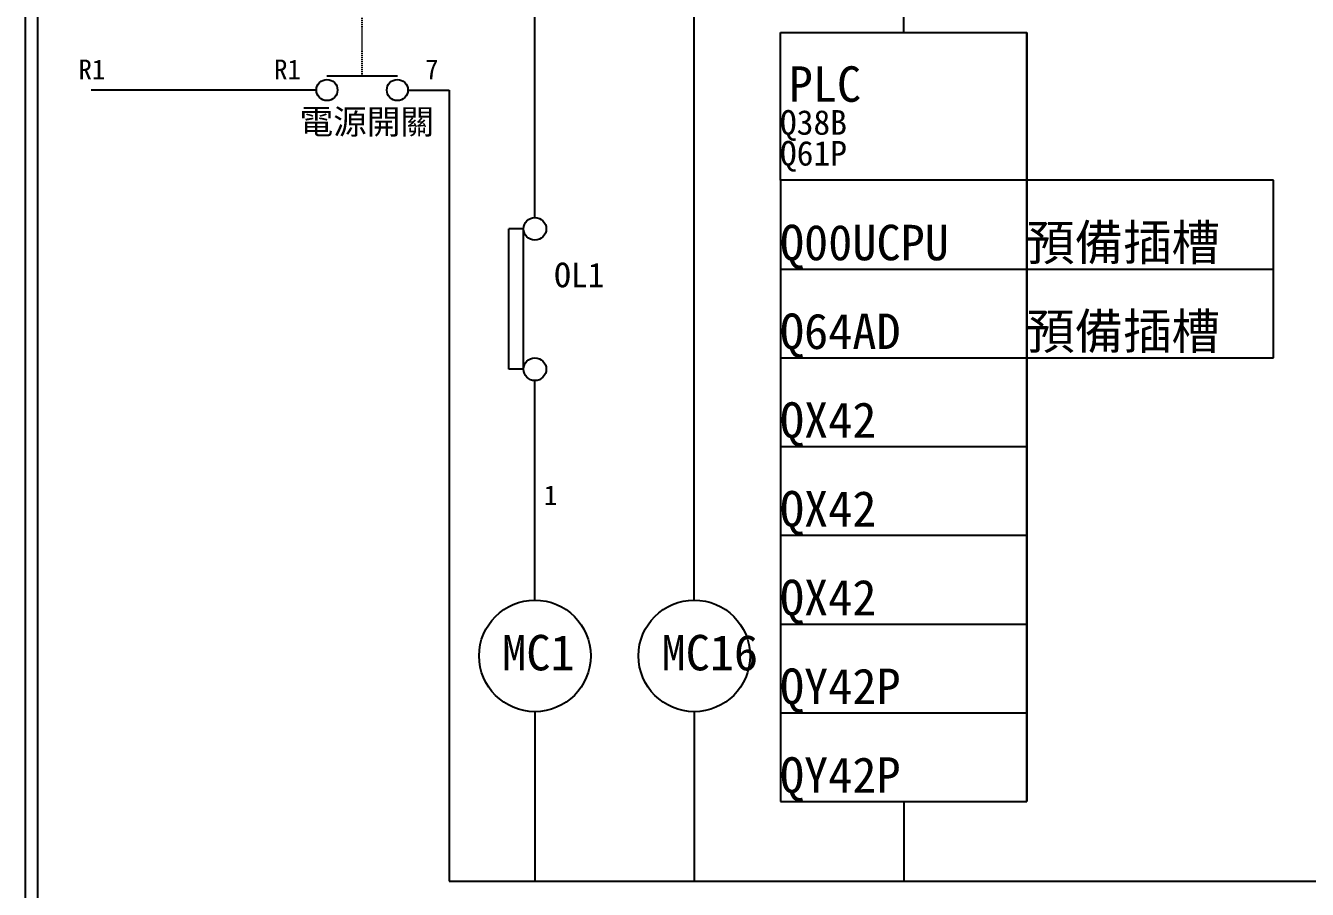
# Model space of a CAD drawing. Extents: x 10 to 297, y 3 to 207.
# Drawn here: x 10 to 140.1, y 48.1 to 135.7 of the extents above; entities that cross this region are included whole.
import ezdxf

# ---------------------------------------------------------------- set-up
doc = ezdxf.new("R2010")
doc.units = 0
doc.linetypes.add('DASHED', pattern=[0.2, 0.1, -0.1])
doc.layers.get('0').update_dxf_attribs({"linetype": 'CONTINUOUS'})
for name, color, linetype in [('7', 7, 'CONTINUOUS'), ('圖框層', 7, 'CONTINUOUS'), ('標尺寸層', 3, 'CONTINUOUS')]:
    doc.layers.add(name, color=color, linetype=linetype)
doc.styles.add('CNS', font='romanc.shx', dxfattribs={"bigfont": 'chineset.shx'})
doc.styles.add('STSL', font='kaiu.ttf')

msp = doc.modelspace()

# ---------------------------------------------------------------- linework, layer by layer
for p, q in [((86.61, 134.97), (111.61, 134.97)), ((86.61, 119.97), (86.61, 134.97)), ((111.61, 119.97), (111.61, 134.97)), ((111.61, 134.97), (111.61, 119.97)), ((111.61, 119.97), (86.61, 119.97)), ((86.61, 119.97), (86.61, 110.97)), ((136.61, 119.97), (111.61, 119.97)), ((111.61, 119.97), (111.61, 110.97)), ((111.61, 110.97), (111.61, 119.97)), ((136.61, 110.97), (136.61, 119.97)), ((60.53, 115.05), (59.02, 115.05)), ((86.61, 110.97), (111.61, 110.97)), ((86.61, 110.97), (86.61, 101.97)), ((111.61, 110.97), (136.61, 110.97)), ((111.61, 110.97), (111.61, 101.97)), ((111.61, 101.97), (111.61, 110.97)), ((136.61, 101.97), (136.61, 110.97)), ((86.61, 101.97), (111.61, 101.97)), ((86.61, 101.97), (86.61, 92.97)), ((111.61, 101.97), (136.61, 101.97)), ((111.61, 101.97), (111.61, 92.97)), ((111.61, 92.97), (111.61, 101.97)), ((60.53, 100.82), (59.02, 100.82)), ((86.61, 92.97), (111.61, 92.97)), ((86.61, 92.97), (86.61, 83.97)), ((111.61, 92.97), (111.61, 83.97)), ((111.61, 83.97), (111.61, 92.97)), ((86.61, 83.97), (111.61, 83.97)), ((86.61, 83.97), (86.61, 74.97)), ((111.61, 83.97), (111.61, 74.97)), ((111.61, 74.97), (111.61, 83.97)), ((86.61, 74.97), (111.61, 74.97)), ((86.61, 74.97), (86.61, 65.97)), ((111.61, 74.97), (111.61, 65.97)), ((111.61, 65.97), (111.61, 74.97)), ((86.61, 65.97), (111.61, 65.97)), ((86.61, 65.97), (86.61, 56.97)), ((111.61, 65.97), (111.61, 56.97)), ((111.61, 56.97), (111.61, 65.97)), ((86.61, 56.97), (111.61, 56.97)), ((52.98, 48.91), (291.46, 48.91))]:
    msp.add_line(p, q)
at = {"layer": '7', "linetype": 'DASHED'}
msp.add_line((44.15, 130.55), (44.15, 140.55), dxfattribs=at)
at = {"layer": '7'}
msp.add_line((40.58, 130.55), (47.72, 130.55), dxfattribs=at)
for centre in [(40.58, 129.12), (47.72, 129.12)]:
    msp.add_circle(centre, 1.07, dxfattribs=at)
at = {"layer": '圖框層', "color": 7}
for p, q in [((10, 3), (10, 206.97)), ((11.25, 4.25), (11.25, 205.72))]:
    msp.add_line(p, q, dxfattribs=at)
at = {"layer": '標尺寸層', "color": 7}
for p, q in [((61.68, 116.2), (61.68, 139.12)), ((77.85, 77.4), (77.85, 139.12)), ((99.11, 134.97), (99.11, 139.12)), ((39.51, 129.12), (16.66, 129.12)), ((48.79, 129.12), (52.98, 129.12)), ((52.98, 129.12), (52.98, 48.91)), ((59.02, 100.82), (59.02, 115.05)), ((60.53, 100.82), (60.53, 115.05)), ((61.68, 77.4), (61.68, 99.66)), ((61.68, 66.08), (61.68, 48.91)), ((77.85, 66.08), (77.85, 48.91)), ((99.11, 56.97), (99.11, 48.91))]:
    msp.add_line(p, q, dxfattribs=at)
for centre, radius in [((61.68, 115.05), 1.15), ((61.68, 100.81), 1.15), ((61.68, 71.74), 5.66), ((77.85, 71.74), 5.66)]:
    msp.add_circle(centre, radius, dxfattribs=at)

# ---------------------------------------------------------------- texts
at = {"layer": '圖框層', "color": 4, "style": 'STSL'}
for s, height, p in [('R1', 2, (15.36, 130.22)), ('R1', 2, (35.21, 130.22)), ('7', 2, (50.54, 130.22)), ('PLC', 3.6, (87.43, 127.93)), ('Q38B', 2.5, (86.54, 124.59)), ('Q61P', 2.5, (86.54, 121.46)), ('預備插槽', 3.6, (111.54, 111.86)), ('Q00UCPU', 3.6, (86.54, 111.86)), ('OL1', 2.5, (63.63, 109.12)), ('預備插槽', 3.6, (111.54, 102.86)), ('Q64AD', 3.6, (86.54, 102.86)), ('QX42', 3.6, (86.54, 93.86)), ('1', 2, (62.59, 87.04)), ('QX42', 3.6, (86.54, 84.86)), ('QX42', 3.6, (86.54, 75.86)), ('MC1', 3.6, (58.36, 70.27)), ('MC16', 3.6, (74.53, 70.27)), ('QY42P', 3.6, (86.54, 66.86)), ('QY42P', 3.6, (86.54, 57.86))]:
    msp.add_text(s, height=height, dxfattribs=at).set_placement(p)
at = {"layer": '標尺寸層', "color": 7, "insert": (37.8, 127.16), "char_height": 2.5, "width": 14.0847, "attachment_point": 1, "style": 'CNS'}
msp.add_mtext('{\\fDFKai-SB|b0|i0|c136|p65;電源開關}', dxfattribs=at)

doc.saveas('drawing.dxf')
